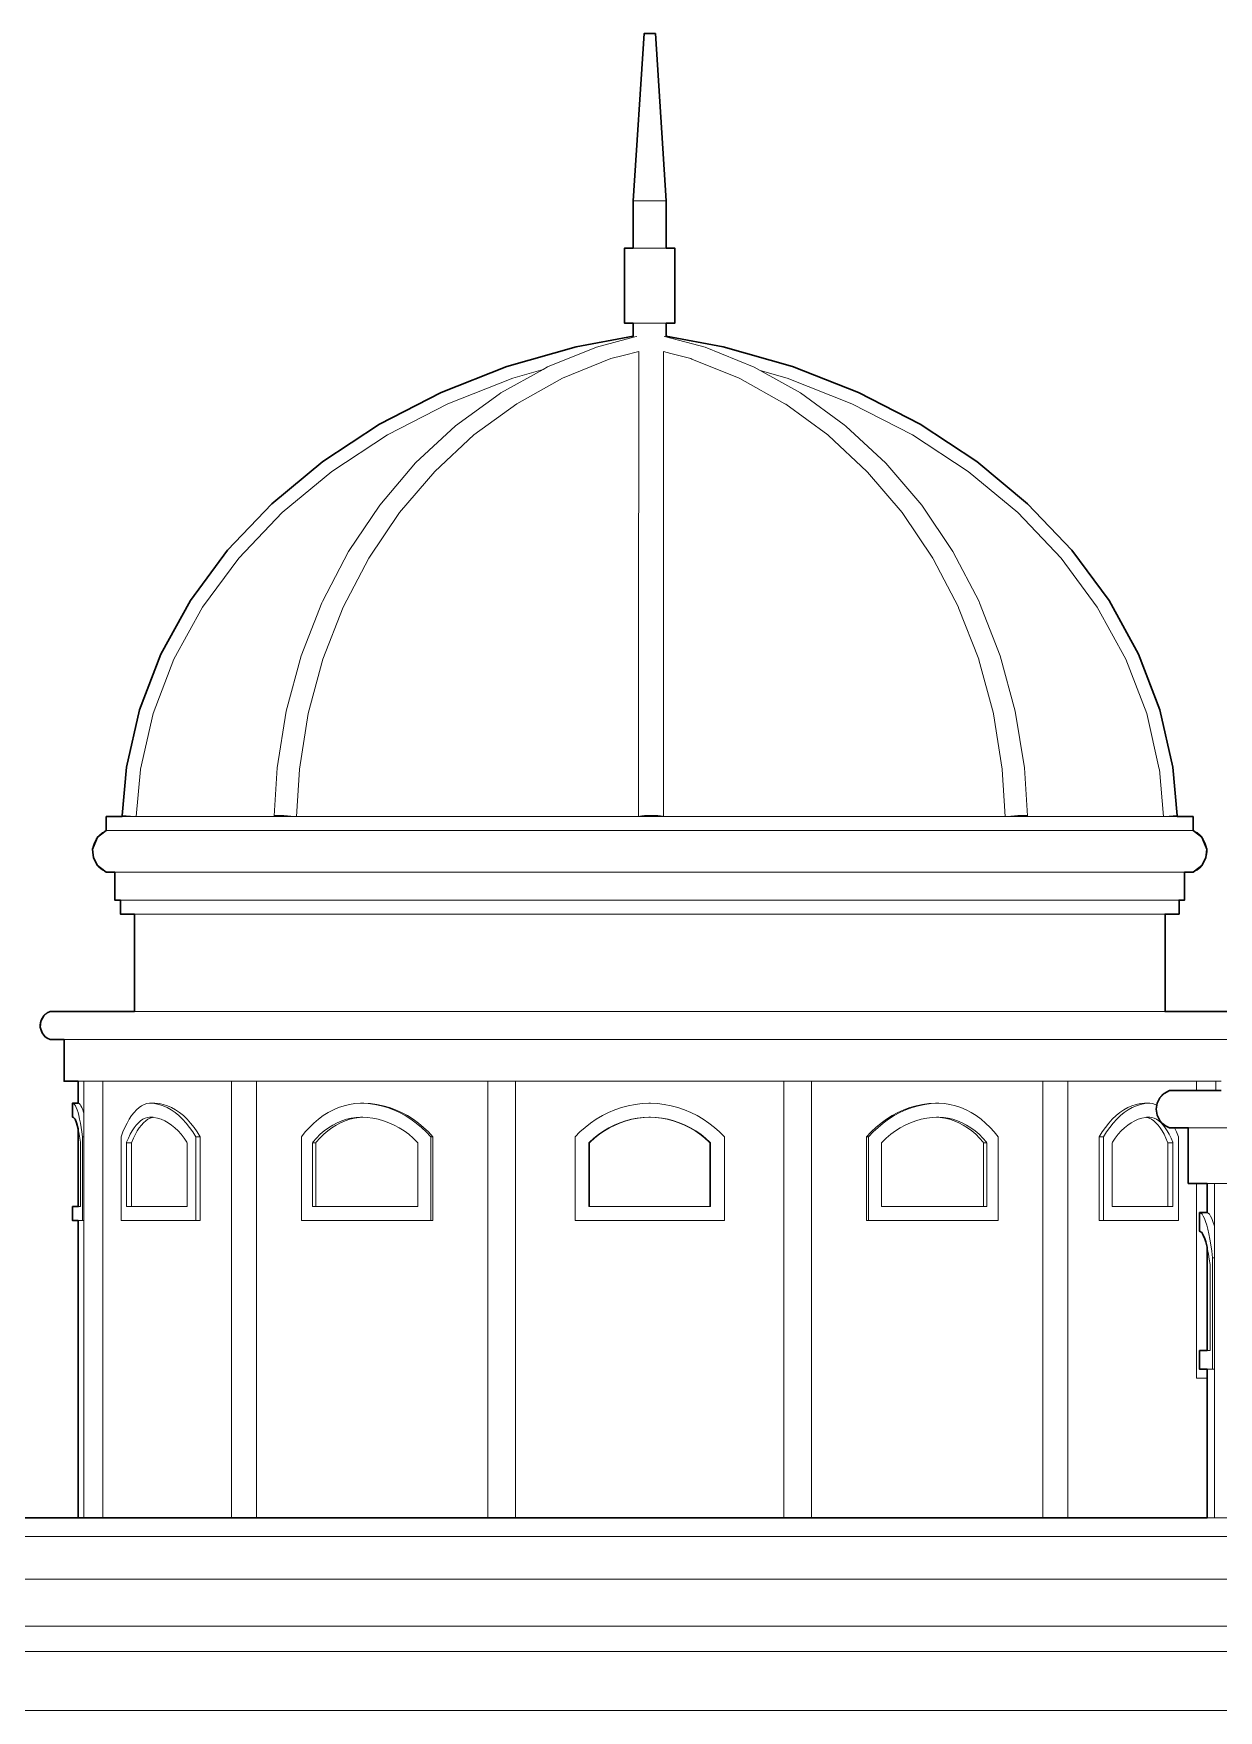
# Model space of a CAD drawing. Header units: millimetres. Extents: x -667 to -468, y -723 to -475.
# Drawn here: x -616.39 to -613.201, y -487.113 to -482.6 of the extents above; entities that cross this region are included whole.
import ezdxf

# ---------------------------------------------------------------- set-up
doc = ezdxf.new("R2010")
doc.units = ezdxf.units.MM
doc.layers.get('0').update_dxf_attribs({"lineweight": 9})
doc.layers.add('dinding', color=36, linetype='Continuous', lineweight=9)

msp = doc.modelspace()

# ---------------------------------------------------------------- linework, layer by layer
at = {"lineweight": 30}
for points in [[(-613.1183, -485.2324), (-613.3452, -485.2324), (-613.3452, -484.9699), (-613.3074, -484.9699), (-613.3074, -484.9324), (-613.2923, -484.9324), (-613.2923, -484.8574), (-613.2696, -484.8574), (-613.2461, -484.8396), (-613.235, -484.8188), (-613.2327, -484.7952), (-613.2461, -484.7628), (-613.2696, -484.7449), (-613.2696, -484.7074), (-613.312, -484.7074), (-613.3124, -484.7045), (-613.3239, -484.5749), (-613.3588, -484.4203), (-613.4164, -484.27), (-613.4958, -484.126), (-613.5958, -483.9906), (-613.715, -483.8653), (-613.8518, -483.7518), (-614.0042, -483.6517), (-614.1703, -483.5661), (-614.3477, -483.4962), (-614.5342, -483.4428), (-614.6875, -483.4141), (-614.6875, -483.3796), (-614.6643, -483.3796), (-614.6643, -483.1774), (-614.6875, -483.1774), (-614.6875, -483.0499), (-614.7164, -482.5999), (-614.7318, -482.5999), (-614.7471, -482.5999), (-614.7761, -483.0499), (-614.7761, -483.1774), (-614.7992, -483.1774), (-614.7992, -483.3796), (-614.7761, -483.3796), (-614.7761, -483.4141), (-614.9293, -483.4428), (-615.1158, -483.4962), (-615.2932, -483.5661), (-615.4593, -483.6517), (-615.6117, -483.7518), (-615.7485, -483.8653), (-615.8677, -483.9906), (-615.9677, -484.126), (-616.0471, -484.27), (-616.1047, -484.4203), (-616.1396, -484.5749), (-616.1511, -484.7045), (-616.1515, -484.7074), (-616.1939, -484.7074), (-616.1939, -484.7449), (-616.2174, -484.7628), (-616.2309, -484.7952), (-616.2285, -484.8188), (-616.2174, -484.8396), (-616.1939, -484.8574), (-616.1712, -484.8574), (-616.1712, -484.9324), (-616.1561, -484.9324), (-616.1561, -484.9699), (-616.1183, -484.9699), (-616.1183, -485.2324), (-616.3452, -485.2324), (-616.3527, -485.2358), (-616.3621, -485.2437), (-616.3703, -485.2578), (-616.372, -485.274), (-616.367, -485.2895), (-616.3594, -485.2992), (-616.3527, -485.3041), (-616.3452, -485.3074), (-616.3074, -485.3074), (-616.3074, -485.4199), (-616.2696, -485.4199), (-616.2696, -485.4786), (-616.2845, -485.4786), (-616.2845, -485.5162), (-616.2824, -485.5171), (-616.2782, -485.5223), (-616.2741, -485.5317), (-616.2696, -485.5483), (-616.2696, -485.7574), (-616.2845, -485.7574), (-616.2845, -485.7949), (-616.2696, -485.7949), (-616.2696, -486.5949), (-620.9917, -486.5949)], [(-613.1939, -485.4449), (-613.3331, -485.4449), (-613.3475, -485.4527), (-613.3593, -485.4641), (-613.3664, -485.4787), (-613.3693, -485.4949), (-613.3665, -485.5111), (-613.3582, -485.527), (-613.3519, -485.534), (-613.344, -485.5398), (-613.3331, -485.5449), (-613.2826, -485.5449), (-613.2826, -485.6949), (-613.2322, -485.6949), (-613.2322, -485.7732), (-613.252, -485.7732), (-613.252, -485.8234), (-613.2465, -485.8273), (-613.2423, -485.8342), (-613.2383, -485.844), (-613.2356, -485.8524), (-613.2322, -485.866), (-613.2322, -486.1449), (-613.252, -486.1449), (-613.252, -486.1949), (-613.2322, -486.1949), (-613.2322, -486.5949), (-616.2696, -486.5949)]]:
    msp.add_lwpolyline(points, dxfattribs=at)
at = {"layer": 'dinding'}
for p, q in [((-614.7761, -483.0499), (-614.7471, -482.5999)), ((-614.7164, -482.5999), (-614.7471, -482.5999)), ((-614.6875, -483.0499), (-614.7164, -482.5999)), ((-614.7761, -483.0499), (-614.7761, -483.1774)), ((-614.6875, -483.0499), (-614.7761, -483.0499)), ((-614.6875, -483.0499), (-614.6875, -483.1774)), ((-614.7992, -483.1774), (-614.7992, -483.3796)), ((-614.7992, -483.1774), (-614.7761, -483.1774)), ((-614.6875, -483.1774), (-614.7761, -483.1774)), ((-614.6875, -483.1774), (-614.6643, -483.1774)), ((-614.6643, -483.1774), (-614.6643, -483.3796)), ((-614.7992, -483.3796), (-614.7761, -483.3796)), ((-614.7761, -483.3796), (-614.7761, -483.4141)), ((-614.6875, -483.3796), (-614.7761, -483.3796)), ((-614.6875, -483.3796), (-614.6875, -483.4141)), ((-614.6875, -483.3796), (-614.6643, -483.3796)), ((-614.9293, -483.4428), (-614.7761, -483.4141)), ((-614.8749, -483.4439), (-614.772, -483.4167)), ((-614.7761, -483.4141), (-614.7755, -483.414)), ((-614.772, -483.4167), (-614.7662, -483.4152)), ((-614.6885, -483.4162), (-614.6925, -483.4151)), ((-614.5827, -483.4442), (-614.6885, -483.4162)), ((-614.5342, -483.4428), (-614.6875, -483.4141)), ((-614.6875, -483.4141), (-614.6875, -483.4146)), ((-615.1158, -483.4962), (-614.9293, -483.4428)), ((-615.0066, -483.4973), (-614.8749, -483.4439)), ((-614.9661, -483.5274), (-614.8364, -483.4749)), ((-614.8035, -483.4662), (-614.8364, -483.4749)), ((-614.7614, -483.4558), (-614.8035, -483.4662)), ((-614.7614, -483.4608), (-614.7614, -483.4558)), ((-614.7614, -483.4749), (-614.7614, -483.4608)), ((-614.7614, -483.476), (-614.7614, -483.4749)), ((-614.7614, -483.5274), (-614.7614, -483.476)), ((-614.6746, -483.4608), (-614.6946, -483.4558)), ((-614.6946, -483.4749), (-614.6946, -483.4558)), ((-614.6946, -483.4749), (-614.6946, -483.4762)), ((-614.6946, -483.4762), (-614.6946, -483.5274)), ((-614.6211, -483.4749), (-614.6746, -483.4608)), ((-614.6185, -483.476), (-614.6211, -483.4749)), ((-614.4914, -483.5274), (-614.6185, -483.476)), ((-614.4509, -483.4975), (-614.5827, -483.4442)), ((-614.3477, -483.4962), (-614.5342, -483.4428)), ((-615.2932, -483.5661), (-615.1158, -483.4962)), ((-615.132, -483.5672), (-615.0189, -483.5041)), ((-615.0189, -483.5041), (-615.1003, -483.5274)), ((-615.0189, -483.5041), (-615.0066, -483.4973)), ((-614.4344, -483.5068), (-614.4509, -483.4975)), ((-614.4344, -483.5068), (-614.3622, -483.5274)), ((-614.3256, -483.5674), (-614.4344, -483.5068)), ((-614.1703, -483.5661), (-614.3477, -483.4962)), ((-615.4593, -483.6517), (-615.2932, -483.5661)), ((-615.2747, -483.5962), (-615.1003, -483.5274)), ((-615.2542, -483.6559), (-615.1371, -483.5706)), ((-615.132, -483.5672), (-615.1371, -483.5706)), ((-615.0894, -483.5962), (-614.9661, -483.5274)), ((-614.7614, -483.5288), (-614.7614, -483.5274)), ((-614.7614, -483.5962), (-614.7614, -483.5288)), ((-614.6946, -483.5274), (-614.6946, -483.5291)), ((-614.6946, -483.5291), (-614.6946, -483.5962)), ((-614.489, -483.5288), (-614.4914, -483.5274)), ((-614.3681, -483.5962), (-614.489, -483.5288)), ((-614.1878, -483.5962), (-614.3622, -483.5274)), ((-614.2082, -483.6529), (-614.3256, -483.5674)), ((-614.0042, -483.6517), (-614.1703, -483.5661)), ((-615.4377, -483.6802), (-615.2747, -483.5962)), ((-615.2047, -483.6802), (-615.0894, -483.5962)), ((-614.7614, -483.5978), (-614.7614, -483.5962)), ((-614.7614, -483.6802), (-614.7614, -483.5978)), ((-614.6946, -483.5962), (-614.6946, -483.5982)), ((-614.6946, -483.5982), (-614.6946, -483.6802)), ((-614.3659, -483.5978), (-614.3681, -483.5962)), ((-614.2528, -483.6802), (-614.3659, -483.5978)), ((-614.0248, -483.6802), (-614.1878, -483.5962)), ((-615.6117, -483.7518), (-615.4593, -483.6517)), ((-615.3616, -483.7558), (-615.2542, -483.6559)), ((-614.2036, -483.6564), (-614.2082, -483.6529)), ((-614.0962, -483.7562), (-614.2036, -483.6564)), ((-613.8518, -483.7518), (-614.0042, -483.6517)), ((-615.5872, -483.7784), (-615.4377, -483.6802)), ((-615.3104, -483.7784), (-615.2047, -483.6802)), ((-614.7614, -483.682), (-614.7614, -483.6802)), ((-614.7614, -483.7784), (-614.7614, -483.682)), ((-614.6946, -483.6802), (-614.6946, -483.6825)), ((-614.6946, -483.6825), (-614.6946, -483.7784)), ((-614.2508, -483.682), (-614.2528, -483.6802)), ((-614.1472, -483.7784), (-614.2508, -483.682)), ((-613.8753, -483.7784), (-614.0248, -483.6802)), ((-615.7485, -483.8653), (-615.6117, -483.7518)), ((-613.715, -483.8653), (-613.8518, -483.7518)), ((-615.7211, -483.8894), (-615.5872, -483.7784)), ((-615.458, -483.8689), (-615.3616, -483.7558)), ((-615.405, -483.8894), (-615.3104, -483.7784)), ((-614.7614, -483.7804), (-614.7614, -483.7784)), ((-614.7614, -483.8894), (-614.7614, -483.7804)), ((-614.6946, -483.7784), (-614.6946, -483.7809)), ((-614.6946, -483.7823), (-614.6946, -483.7809)), ((-614.6946, -483.7823), (-614.6946, -483.8894)), ((-614.1455, -483.7804), (-614.1472, -483.7784)), ((-614.0525, -483.8894), (-614.1455, -483.7804)), ((-613.9998, -483.8692), (-614.0962, -483.7562)), ((-613.7415, -483.8894), (-613.8753, -483.7784)), ((-615.8677, -483.9906), (-615.7485, -483.8653)), ((-615.5421, -483.9937), (-615.458, -483.8689)), ((-613.9158, -483.994), (-613.9998, -483.8692)), ((-613.5958, -483.9906), (-613.715, -483.8653)), ((-615.8375, -484.0118), (-615.7211, -483.8894)), ((-615.4874, -484.0118), (-615.405, -483.8894)), ((-614.7615, -483.8915), (-614.7614, -483.8894)), ((-614.7615, -484.0118), (-614.7615, -483.8915)), ((-614.6946, -483.8894), (-614.6946, -483.892)), ((-614.6946, -483.892), (-614.6946, -483.893)), ((-614.6946, -483.893), (-614.6946, -484.0118)), ((-614.0511, -483.8915), (-614.0525, -483.8894)), ((-613.9702, -484.0118), (-614.0511, -483.8915)), ((-613.625, -484.0118), (-613.7415, -483.8894)), ((-615.9677, -484.126), (-615.8677, -483.9906)), ((-615.935, -484.1439), (-615.8375, -484.0118)), ((-615.6125, -484.1287), (-615.5421, -483.9937)), ((-615.5563, -484.1439), (-615.4874, -484.0118)), ((-614.7615, -484.0138), (-614.7615, -484.0118)), ((-614.7615, -484.1439), (-614.7615, -484.0138)), ((-614.6946, -484.0118), (-614.6946, -484.0143)), ((-614.6946, -484.0143), (-614.6946, -484.0149)), ((-614.6946, -484.0149), (-614.6946, -484.1439)), ((-613.9691, -484.0138), (-613.9702, -484.0118)), ((-613.9012, -484.1439), (-613.9691, -484.0138)), ((-613.8454, -484.129), (-613.9158, -483.994)), ((-613.5275, -484.1439), (-613.625, -484.0118)), ((-613.4958, -484.126), (-613.5958, -483.9906)), ((-616.0471, -484.27), (-615.9677, -484.126)), ((-616.0123, -484.2839), (-615.935, -484.1439)), ((-615.6698, -484.2745), (-615.6141, -484.1319)), ((-615.6125, -484.1287), (-615.6141, -484.1319)), ((-615.6109, -484.2839), (-615.5563, -484.1439)), ((-614.7615, -484.1457), (-614.7615, -484.1439)), ((-614.7615, -484.2839), (-614.7615, -484.1457)), ((-614.6946, -484.1439), (-614.6946, -484.1462)), ((-614.6946, -484.1462), (-614.6946, -484.1465)), ((-614.6946, -484.1465), (-614.6946, -484.2839)), ((-613.9005, -484.1457), (-613.9012, -484.1439)), ((-613.8466, -484.2839), (-613.9005, -484.1457)), ((-613.844, -484.1323), (-613.8454, -484.129)), ((-613.7884, -484.2748), (-613.844, -484.1323)), ((-613.4503, -484.2839), (-613.5275, -484.1439)), ((-613.4164, -484.27), (-613.4958, -484.126)), ((-616.1047, -484.4203), (-616.0471, -484.27)), ((-616.0682, -484.4299), (-616.0123, -484.2839)), ((-615.7101, -484.4235), (-615.6698, -484.2745)), ((-615.6505, -484.4299), (-615.6109, -484.2839)), ((-614.7615, -484.2854), (-614.7615, -484.2839)), ((-614.7615, -484.4299), (-614.7615, -484.2854)), ((-614.6946, -484.2839), (-614.6946, -484.2858)), ((-614.6946, -484.2858), (-614.6946, -484.2859)), ((-614.6946, -484.2859), (-614.6946, -484.4299)), ((-613.8462, -484.2854), (-613.8466, -484.2839)), ((-613.8071, -484.4299), (-613.8462, -484.2854)), ((-613.7481, -484.4237), (-613.7884, -484.2748)), ((-613.3943, -484.4299), (-613.4503, -484.2839)), ((-613.3588, -484.4203), (-613.4164, -484.27)), ((-616.1396, -484.5749), (-616.1047, -484.4203)), ((-615.7345, -484.5766), (-615.7101, -484.4235)), ((-613.7237, -484.5767), (-613.7481, -484.4237)), ((-613.3239, -484.5749), (-613.3588, -484.4203)), ((-616.1021, -484.58), (-616.0682, -484.4299)), ((-615.6744, -484.58), (-615.6505, -484.4299)), ((-614.7615, -484.431), (-614.7615, -484.4299)), ((-614.7615, -484.58), (-614.7615, -484.431)), ((-614.6946, -484.4299), (-614.6946, -484.4313)), ((-614.6946, -484.58), (-614.6946, -484.4313)), ((-614.6946, -484.4313), (-614.6946, -484.4313)), ((-613.8069, -484.431), (-613.8071, -484.4299)), ((-613.7831, -484.58), (-613.8069, -484.431)), ((-613.3605, -484.58), (-613.3943, -484.4299)), ((-616.1511, -484.7045), (-616.1396, -484.5749)), ((-616.1134, -484.7074), (-616.1021, -484.5808)), ((-615.7426, -484.7055), (-615.7345, -484.5766)), ((-615.6824, -484.7074), (-615.6745, -484.5808)), ((-614.7615, -484.5806), (-614.7615, -484.58)), ((-614.7615, -484.7074), (-614.7615, -484.5806)), ((-614.6946, -484.7074), (-614.6946, -484.5808)), ((-613.7831, -484.5806), (-613.7831, -484.58)), ((-613.7751, -484.7074), (-613.7831, -484.5806)), ((-613.7156, -484.7055), (-613.7237, -484.5767)), ((-613.3491, -484.7074), (-613.3604, -484.5806)), ((-613.3124, -484.7045), (-613.3239, -484.5749)), ((-616.1939, -484.7449), (-616.2044, -484.7506)), ((-616.1939, -484.7449), (-616.1939, -484.7074)), ((-616.1939, -484.7074), (-616.1183, -484.7074)), ((-616.1939, -484.7074), (-616.1183, -484.7074)), ((-613.2696, -484.7449), (-616.1939, -484.7449)), ((-616.1511, -484.7045), (-616.1183, -484.7074)), ((-616.1134, -484.7074), (-616.1183, -484.7074)), ((-615.7331, -484.7074), (-616.1134, -484.7074)), ((-615.7657, -484.7074), (-615.7122, -484.7074)), ((-615.7417, -484.7049), (-615.7426, -484.7055)), ((-615.7426, -484.7055), (-615.741, -484.7062)), ((-615.7382, -484.7046), (-615.7417, -484.7049)), ((-615.741, -484.7062), (-615.7368, -484.7069)), ((-615.7324, -484.7045), (-615.7382, -484.7046)), ((-615.7368, -484.7069), (-615.7331, -484.7074)), ((-615.6859, -484.7074), (-615.7331, -484.7074)), ((-615.7248, -484.7046), (-615.7324, -484.7045)), ((-615.7159, -484.705), (-615.7248, -484.7046)), ((-615.7066, -484.7055), (-615.7159, -484.705)), ((-615.6974, -484.7062), (-615.7066, -484.7055)), ((-615.6892, -484.707), (-615.6974, -484.7062)), ((-615.6859, -484.7074), (-615.6892, -484.707)), ((-615.6824, -484.7074), (-615.6859, -484.7074)), ((-614.7615, -484.7074), (-615.6824, -484.7074)), ((-614.7613, -484.7074), (-614.7615, -484.7074)), ((-614.7611, -484.7069), (-614.7613, -484.7074)), ((-614.6946, -484.7074), (-614.7613, -484.7074)), ((-614.7581, -484.7062), (-614.7611, -484.7069)), ((-614.7528, -484.7055), (-614.7581, -484.7062)), ((-614.7455, -484.7049), (-614.7528, -484.7055)), ((-614.7368, -484.7046), (-614.7455, -484.7049)), ((-614.7275, -484.7045), (-614.7368, -484.7046)), ((-614.7182, -484.7046), (-614.7275, -484.7045)), ((-614.7096, -484.705), (-614.7182, -484.7046)), ((-614.7025, -484.7055), (-614.7096, -484.705)), ((-614.6974, -484.7062), (-614.7025, -484.7055)), ((-614.6947, -484.707), (-614.6974, -484.7062)), ((-614.6946, -484.7074), (-614.6947, -484.707)), ((-614.6946, -484.7074), (-614.6946, -484.7074)), ((-613.7751, -484.7074), (-614.6946, -484.7074)), ((-613.7751, -484.7074), (-613.7811, -484.7074)), ((-613.7723, -484.7074), (-613.7751, -484.7074)), ((-613.7682, -484.7069), (-613.7723, -484.7074)), ((-613.7251, -484.7074), (-613.7723, -484.7074)), ((-613.7598, -484.7062), (-613.7682, -484.7069)), ((-613.7506, -484.7055), (-613.7598, -484.7062)), ((-613.6978, -484.7074), (-613.7513, -484.7074)), ((-613.7413, -484.7049), (-613.7506, -484.7055)), ((-613.7325, -484.7046), (-613.7413, -484.7049)), ((-613.7251, -484.7045), (-613.7325, -484.7046)), ((-613.7195, -484.7046), (-613.7251, -484.7045)), ((-613.7251, -484.7074), (-613.7219, -484.707)), ((-613.3491, -484.7074), (-613.7251, -484.7074)), ((-613.7219, -484.707), (-613.7175, -484.7062)), ((-613.7163, -484.705), (-613.7195, -484.7046)), ((-613.7175, -484.7062), (-613.7156, -484.7055)), ((-613.7156, -484.7055), (-613.7163, -484.705)), ((-613.3491, -484.7074), (-613.3501, -484.7074)), ((-613.3452, -484.7074), (-613.3491, -484.7074)), ((-613.3452, -484.7074), (-613.3124, -484.7045)), ((-613.3452, -484.7074), (-613.2696, -484.7074)), ((-613.2696, -484.7074), (-613.3452, -484.7074)), ((-613.2696, -484.7449), (-613.2696, -484.7074)), ((-613.2696, -484.7449), (-613.2591, -484.7506)), ((-616.2303, -484.7893), (-616.2314, -484.8012)), ((-616.2268, -484.7779), (-616.2303, -484.7893)), ((-616.2212, -484.7674), (-616.2268, -484.7779)), ((-616.2136, -484.7582), (-616.2212, -484.7674)), ((-616.2044, -484.7506), (-616.2136, -484.7582)), ((-613.2591, -484.7506), (-613.2499, -484.7582)), ((-613.2499, -484.7582), (-613.2423, -484.7674)), ((-613.2423, -484.7674), (-613.2367, -484.7779)), ((-613.2367, -484.7779), (-613.2332, -484.7893)), ((-613.2332, -484.7893), (-613.2321, -484.8012)), ((-616.2314, -484.8012), (-616.2303, -484.813)), ((-616.2303, -484.813), (-616.2268, -484.8245)), ((-616.2268, -484.8245), (-616.2212, -484.835)), ((-616.2212, -484.835), (-616.2136, -484.8442)), ((-613.2423, -484.835), (-613.2499, -484.8442)), ((-613.2367, -484.8245), (-613.2423, -484.835)), ((-613.2332, -484.813), (-613.2367, -484.8245)), ((-613.2321, -484.8012), (-613.2332, -484.813)), ((-616.2136, -484.8442), (-616.2044, -484.8518)), ((-616.2044, -484.8518), (-616.1939, -484.8574)), ((-616.1712, -484.8574), (-616.1939, -484.8574)), ((-616.1712, -484.8574), (-616.1712, -484.9324)), ((-616.1712, -484.8574), (-613.2923, -484.8574)), ((-613.2923, -484.8574), (-613.2923, -484.9324)), ((-613.2696, -484.8574), (-613.2923, -484.8574)), ((-613.2591, -484.8518), (-613.2696, -484.8574)), ((-613.2499, -484.8442), (-613.2591, -484.8518)), ((-616.1561, -484.9324), (-616.1712, -484.9324)), ((-616.1561, -484.9324), (-616.1561, -484.9699)), ((-616.1561, -484.9324), (-613.3074, -484.9324)), ((-616.1183, -484.9699), (-616.1561, -484.9699)), ((-616.1183, -484.9699), (-616.1183, -485.2324)), ((-616.1183, -484.9699), (-613.3452, -484.9699)), ((-613.3074, -484.9699), (-613.3452, -484.9699)), ((-613.3452, -484.9699), (-613.3452, -485.2324)), ((-613.2923, -484.9324), (-613.3074, -484.9324)), ((-613.3074, -484.9324), (-613.3074, -484.9699)), ((-616.3594, -485.2406), (-616.3649, -485.2468)), ((-616.3527, -485.2358), (-616.3594, -485.2406)), ((-616.3452, -485.2324), (-616.3527, -485.2358)), ((-616.3452, -485.2324), (-616.1183, -485.2324)), ((-616.1183, -485.2324), (-613.3452, -485.2324)), ((-613.1183, -485.2324), (-613.3452, -485.2324)), ((-616.3715, -485.2617), (-616.3724, -485.2699)), ((-616.3724, -485.2699), (-616.3715, -485.2781)), ((-616.369, -485.2539), (-616.3715, -485.2617)), ((-616.3715, -485.2781), (-616.369, -485.286)), ((-616.3649, -485.2468), (-616.369, -485.2539)), ((-616.369, -485.286), (-616.3649, -485.2931)), ((-616.3649, -485.2931), (-616.3594, -485.2992)), ((-616.3594, -485.2992), (-616.3527, -485.3041)), ((-616.3527, -485.3041), (-616.3452, -485.3074)), ((-616.3074, -485.3074), (-616.3452, -485.3074)), ((-616.3074, -485.3074), (-616.3074, -485.4199)), ((-613.1561, -485.3074), (-616.3074, -485.3074)), ((-616.2696, -485.4199), (-616.3074, -485.4199)), ((-616.2696, -485.4786), (-616.2696, -485.4199)), ((-616.2696, -485.4199), (-616.2547, -485.4199)), ((-616.2547, -485.506), (-616.2547, -485.4199)), ((-616.203, -485.4199), (-616.2547, -485.4199)), ((-616.203, -486.5949), (-616.203, -485.4199)), ((-615.8567, -485.4199), (-616.203, -485.4199)), ((-615.8567, -486.2187), (-615.8567, -485.4199)), ((-615.7897, -485.4199), (-615.8567, -485.4199)), ((-615.7897, -486.5949), (-615.7897, -485.4199)), ((-615.1673, -485.4199), (-615.7897, -485.4199)), ((-615.1673, -486.2187), (-615.1673, -485.4199)), ((-615.1673, -485.4199), (-615.0929, -485.4199)), ((-615.0929, -486.5949), (-615.0929, -485.4199)), ((-614.3706, -485.4199), (-615.0929, -485.4199)), ((-614.3706, -485.4199), (-614.3706, -486.5949)), ((-614.3706, -485.4199), (-614.2962, -485.4199)), ((-614.2962, -486.2187), (-614.2962, -485.4199)), ((-614.2962, -485.4199), (-613.6738, -485.4199)), ((-613.6738, -485.4199), (-613.6738, -486.5949)), ((-613.6738, -485.4199), (-613.6069, -485.4199)), ((-613.6069, -486.2187), (-613.6069, -485.4199)), ((-613.6069, -485.4199), (-613.2606, -485.4199)), ((-613.2606, -485.4199), (-613.2606, -485.4449)), ((-613.2606, -485.4199), (-613.2088, -485.4199)), ((-613.1939, -485.4199), (-613.2088, -485.4199)), ((-613.2088, -485.4449), (-613.2088, -485.4199)), ((-613.3593, -485.4641), (-613.3648, -485.4736)), ((-613.3519, -485.4559), (-613.3593, -485.4641)), ((-613.3431, -485.4494), (-613.3519, -485.4559)), ((-613.3331, -485.4449), (-613.3431, -485.4494)), ((-613.3331, -485.4449), (-613.2606, -485.4449)), ((-613.2088, -485.4449), (-613.2606, -485.4449)), ((-613.2088, -485.4449), (-613.1939, -485.4449)), ((-616.2845, -485.5162), (-616.2845, -485.4786)), ((-616.2696, -485.4786), (-616.2845, -485.4786)), ((-616.282, -485.4797), (-616.2845, -485.4786)), ((-616.2795, -485.4821), (-616.282, -485.4797)), ((-616.2771, -485.4857), (-616.2795, -485.4821)), ((-616.2747, -485.4905), (-616.2771, -485.4857)), ((-616.2724, -485.4966), (-616.2747, -485.4905)), ((-616.2701, -485.5038), (-616.2724, -485.4966)), ((-616.2679, -485.5122), (-616.2701, -485.5038)), ((-616.2671, -485.4797), (-616.2696, -485.4786)), ((-616.2658, -485.5217), (-616.2679, -485.5122)), ((-616.2647, -485.4821), (-616.2671, -485.4797)), ((-616.2623, -485.4857), (-616.2647, -485.4821)), ((-616.2599, -485.4905), (-616.2623, -485.4857)), ((-616.2575, -485.4966), (-616.2599, -485.4905)), ((-616.2553, -485.5038), (-616.2575, -485.4966)), ((-616.2547, -485.506), (-616.2553, -485.5038)), ((-616.2547, -485.5699), (-616.2547, -485.506)), ((-616.1321, -485.5217), (-616.1259, -485.5122)), ((-616.1259, -485.5122), (-616.1194, -485.5038)), ((-616.1194, -485.5038), (-616.1127, -485.4966)), ((-616.1127, -485.4966), (-616.1059, -485.4905)), ((-616.1059, -485.4905), (-616.0989, -485.4857)), ((-616.0989, -485.4857), (-616.0918, -485.4821)), ((-616.0918, -485.4821), (-616.0846, -485.4797)), ((-616.0846, -485.4797), (-616.0774, -485.4786)), ((-616.0755, -485.4786), (-616.0774, -485.4786)), ((-616.064, -485.4797), (-616.0755, -485.4786)), ((-616.0636, -485.4786), (-616.0755, -485.4786)), ((-616.0526, -485.4821), (-616.064, -485.4797)), ((-616.0521, -485.4797), (-616.0636, -485.4786)), ((-616.0413, -485.4857), (-616.0526, -485.4821)), ((-616.0407, -485.4821), (-616.0521, -485.4797)), ((-616.0302, -485.4905), (-616.0413, -485.4857)), ((-616.0294, -485.4857), (-616.0407, -485.4821)), ((-616.0193, -485.4966), (-616.0302, -485.4905)), ((-616.0183, -485.4905), (-616.0294, -485.4857)), ((-616.0087, -485.5038), (-616.0193, -485.4966)), ((-616.0074, -485.4966), (-616.0183, -485.4905)), ((-615.9984, -485.5122), (-616.0087, -485.5038)), ((-615.9968, -485.5038), (-616.0074, -485.4966)), ((-615.9885, -485.5217), (-615.9984, -485.5122)), ((-615.9865, -485.5122), (-615.9968, -485.5038)), ((-615.9766, -485.5217), (-615.9865, -485.5122)), ((-615.6232, -485.5217), (-615.6102, -485.5122)), ((-615.6102, -485.5122), (-615.5968, -485.5038)), ((-615.5968, -485.5038), (-615.583, -485.4966)), ((-615.583, -485.4966), (-615.5688, -485.4905)), ((-615.5688, -485.4905), (-615.5543, -485.4857)), ((-615.5543, -485.4857), (-615.5396, -485.4821)), ((-615.5396, -485.4821), (-615.5248, -485.4797)), ((-615.5248, -485.4797), (-615.5098, -485.4786)), ((-615.5064, -485.4786), (-615.5098, -485.4786)), ((-615.489, -485.4797), (-615.5064, -485.4786)), ((-615.5007, -485.4786), (-615.5064, -485.4786)), ((-615.4833, -485.4797), (-615.5007, -485.4786)), ((-615.4717, -485.4821), (-615.489, -485.4797)), ((-615.466, -485.4821), (-615.4833, -485.4797)), ((-615.4546, -485.4857), (-615.4717, -485.4821)), ((-615.4488, -485.4857), (-615.466, -485.4821)), ((-615.4377, -485.4905), (-615.4546, -485.4857)), ((-615.432, -485.4905), (-615.4488, -485.4857)), ((-615.4212, -485.4966), (-615.4377, -485.4905)), ((-615.4155, -485.4966), (-615.432, -485.4905)), ((-615.4051, -485.5038), (-615.4212, -485.4966)), ((-615.3993, -485.5038), (-615.4155, -485.4966)), ((-615.3895, -485.5122), (-615.4051, -485.5038)), ((-615.3837, -485.5122), (-615.3993, -485.5038)), ((-615.3744, -485.5217), (-615.3895, -485.5122)), ((-615.3686, -485.5217), (-615.3837, -485.5122)), ((-614.8754, -485.5217), (-614.8592, -485.5122)), ((-614.8592, -485.5122), (-614.8425, -485.5038)), ((-614.8425, -485.5038), (-614.8252, -485.4966)), ((-614.8252, -485.4966), (-614.8074, -485.4905)), ((-614.8074, -485.4905), (-614.7893, -485.4857)), ((-614.7893, -485.4857), (-614.771, -485.4821)), ((-614.771, -485.4821), (-614.7524, -485.4797)), ((-614.7524, -485.4797), (-614.7337, -485.4786)), ((-614.7318, -485.4786), (-614.7337, -485.4786)), ((-614.7318, -485.4786), (-614.7298, -485.4786)), ((-614.7111, -485.4797), (-614.7298, -485.4786)), ((-614.6925, -485.4821), (-614.7111, -485.4797)), ((-614.6742, -485.4857), (-614.6925, -485.4821)), ((-614.6561, -485.4905), (-614.6742, -485.4857)), ((-614.6383, -485.4966), (-614.6561, -485.4905)), ((-614.6211, -485.5038), (-614.6383, -485.4966)), ((-614.6043, -485.5122), (-614.6211, -485.5038)), ((-614.5881, -485.5217), (-614.6043, -485.5122)), ((-614.0949, -485.5217), (-614.0798, -485.5122)), ((-614.0891, -485.5217), (-614.0741, -485.5122)), ((-614.0798, -485.5122), (-614.0642, -485.5038)), ((-614.0741, -485.5122), (-614.0584, -485.5038)), ((-614.0642, -485.5038), (-614.0481, -485.4966)), ((-614.0584, -485.5038), (-614.0423, -485.4966)), ((-614.0481, -485.4966), (-614.0315, -485.4905)), ((-614.0423, -485.4966), (-614.0258, -485.4905)), ((-614.0315, -485.4905), (-614.0147, -485.4857)), ((-614.0258, -485.4905), (-614.0089, -485.4857)), ((-614.0147, -485.4857), (-613.9976, -485.4821)), ((-614.0089, -485.4857), (-613.9918, -485.4821)), ((-613.9976, -485.4821), (-613.9803, -485.4797)), ((-613.9918, -485.4821), (-613.9745, -485.4797)), ((-613.9803, -485.4797), (-613.9628, -485.4786)), ((-613.9745, -485.4797), (-613.9571, -485.4786)), ((-613.9628, -485.4786), (-613.9571, -485.4786)), ((-613.9571, -485.4786), (-613.9537, -485.4786)), ((-613.9388, -485.4797), (-613.9537, -485.4786)), ((-613.9239, -485.4821), (-613.9388, -485.4797)), ((-613.9092, -485.4857), (-613.9239, -485.4821)), ((-613.8947, -485.4905), (-613.9092, -485.4857)), ((-613.8805, -485.4966), (-613.8947, -485.4905)), ((-613.8667, -485.5038), (-613.8805, -485.4966)), ((-613.8533, -485.5122), (-613.8667, -485.5038)), ((-613.8403, -485.5217), (-613.8533, -485.5122)), ((-613.487, -485.5217), (-613.477, -485.5122)), ((-613.477, -485.5122), (-613.4667, -485.5038)), ((-613.4751, -485.5217), (-613.4651, -485.5122)), ((-613.4667, -485.5038), (-613.4561, -485.4966)), ((-613.4651, -485.5122), (-613.4548, -485.5038)), ((-613.4561, -485.4966), (-613.4452, -485.4905)), ((-613.4548, -485.5038), (-613.4442, -485.4966)), ((-613.4452, -485.4905), (-613.4341, -485.4857)), ((-613.4442, -485.4966), (-613.4333, -485.4905)), ((-613.4341, -485.4857), (-613.4228, -485.4821)), ((-613.4333, -485.4905), (-613.4222, -485.4857)), ((-613.4228, -485.4821), (-613.4114, -485.4797)), ((-613.4222, -485.4857), (-613.4109, -485.4821)), ((-613.4114, -485.4797), (-613.4, -485.4786)), ((-613.4109, -485.4821), (-613.3995, -485.4797)), ((-613.4, -485.4786), (-613.3881, -485.4786)), ((-613.3995, -485.4797), (-613.3881, -485.4786)), ((-613.3881, -485.4786), (-613.3861, -485.4786)), ((-613.3789, -485.4797), (-613.3861, -485.4786)), ((-613.3717, -485.4821), (-613.3789, -485.4797)), ((-613.3681, -485.4839), (-613.3717, -485.4821)), ((-613.3681, -485.484), (-613.3693, -485.4949)), ((-613.3693, -485.4949), (-613.3681, -485.5058)), ((-613.3648, -485.4736), (-613.3681, -485.4839)), ((-613.3681, -485.4839), (-613.3681, -485.484)), ((-613.3681, -485.5058), (-613.3648, -485.5163)), ((-616.2824, -485.5171), (-616.2845, -485.5162)), ((-616.2803, -485.5192), (-616.2824, -485.5171)), ((-616.2782, -485.5223), (-616.2803, -485.5192)), ((-616.2762, -485.5265), (-616.2782, -485.5223)), ((-616.2741, -485.5317), (-616.2762, -485.5265)), ((-616.2722, -485.538), (-616.2741, -485.5317)), ((-616.2703, -485.5453), (-616.2722, -485.538)), ((-616.2696, -485.5483), (-616.2703, -485.5453)), ((-616.2696, -485.7574), (-616.2696, -485.5483)), ((-616.2684, -485.5535), (-616.2696, -485.5483)), ((-616.2666, -485.5627), (-616.2684, -485.5535)), ((-616.2638, -485.5323), (-616.2658, -485.5217)), ((-616.2618, -485.5439), (-616.2638, -485.5323)), ((-616.26, -485.5564), (-616.2618, -485.5439)), ((-616.2583, -485.5699), (-616.26, -485.5564)), ((-616.1542, -485.5699), (-616.1492, -485.5564)), ((-616.1492, -485.5564), (-616.1438, -485.5439)), ((-616.1438, -485.5439), (-616.1381, -485.5323)), ((-616.1381, -485.5323), (-616.1321, -485.5217)), ((-616.1296, -485.5627), (-616.1244, -485.5535)), ((-616.1244, -485.5535), (-616.119, -485.5453)), ((-616.119, -485.5453), (-616.1134, -485.538)), ((-616.1158, -485.5627), (-616.1106, -485.5535)), ((-616.1134, -485.538), (-616.1076, -485.5317)), ((-616.1106, -485.5535), (-616.1052, -485.5453)), ((-616.1076, -485.5317), (-616.1017, -485.5265)), ((-616.1052, -485.5453), (-616.0996, -485.538)), ((-616.1017, -485.5265), (-616.0957, -485.5223)), ((-616.0996, -485.538), (-616.0938, -485.5317)), ((-616.0957, -485.5223), (-616.0895, -485.5192)), ((-616.0938, -485.5317), (-616.0879, -485.5265)), ((-616.0895, -485.5192), (-616.0833, -485.5171)), ((-616.0879, -485.5265), (-616.0818, -485.5223)), ((-616.0833, -485.5171), (-616.0774, -485.5162)), ((-616.0818, -485.5223), (-616.0757, -485.5192)), ((-616.0755, -485.5162), (-616.0774, -485.5162)), ((-616.0757, -485.5192), (-616.0695, -485.5171)), ((-616.0681, -485.5169), (-616.0755, -485.5162)), ((-616.0695, -485.5171), (-616.0681, -485.5169)), ((-616.0661, -485.5171), (-616.0681, -485.5169)), ((-616.0562, -485.5192), (-616.0661, -485.5171)), ((-616.0464, -485.5223), (-616.0562, -485.5192)), ((-616.0368, -485.5265), (-616.0464, -485.5223)), ((-616.0273, -485.5317), (-616.0368, -485.5265)), ((-616.0182, -485.538), (-616.0273, -485.5317)), ((-616.0092, -485.5453), (-616.0182, -485.538)), ((-616.0006, -485.5535), (-616.0092, -485.5453)), ((-615.9924, -485.5627), (-616.0006, -485.5535)), ((-615.9789, -485.5323), (-615.9885, -485.5217)), ((-615.9699, -485.5439), (-615.9789, -485.5323)), ((-615.967, -485.5323), (-615.9766, -485.5217)), ((-615.9613, -485.5564), (-615.9699, -485.5439)), ((-615.958, -485.5439), (-615.967, -485.5323)), ((-615.9533, -485.5699), (-615.9613, -485.5564)), ((-615.9494, -485.5564), (-615.958, -485.5439)), ((-615.9414, -485.5699), (-615.9494, -485.5564)), ((-615.669, -485.5699), (-615.6586, -485.5564)), ((-615.6586, -485.5564), (-615.6474, -485.5439)), ((-615.6474, -485.5439), (-615.6356, -485.5323)), ((-615.6356, -485.5323), (-615.6232, -485.5217)), ((-615.6181, -485.5627), (-615.6073, -485.5535)), ((-615.6089, -485.5627), (-615.5982, -485.5535)), ((-615.6073, -485.5535), (-615.5961, -485.5453)), ((-615.5982, -485.5535), (-615.587, -485.5453)), ((-615.5961, -485.5453), (-615.5845, -485.538)), ((-615.587, -485.5453), (-615.5753, -485.538)), ((-615.5845, -485.538), (-615.5725, -485.5317)), ((-615.5753, -485.538), (-615.5634, -485.5317)), ((-615.5725, -485.5317), (-615.5602, -485.5265)), ((-615.5634, -485.5317), (-615.5511, -485.5265)), ((-615.5602, -485.5265), (-615.5477, -485.5223)), ((-615.5511, -485.5265), (-615.5385, -485.5223)), ((-615.5477, -485.5223), (-615.5349, -485.5192)), ((-615.5385, -485.5223), (-615.5258, -485.5192)), ((-615.5349, -485.5192), (-615.522, -485.5171)), ((-615.5258, -485.5192), (-615.5129, -485.5171)), ((-615.522, -485.5171), (-615.5098, -485.5162)), ((-615.5129, -485.5171), (-615.5033, -485.5164)), ((-615.5064, -485.5162), (-615.5098, -485.5162)), ((-615.5033, -485.5164), (-615.5064, -485.5162)), ((-615.4922, -485.5171), (-615.5033, -485.5164)), ((-615.4772, -485.5192), (-615.4922, -485.5171)), ((-615.4623, -485.5223), (-615.4772, -485.5192)), ((-615.4477, -485.5265), (-615.4623, -485.5223)), ((-615.4334, -485.5317), (-615.4477, -485.5265)), ((-615.4194, -485.538), (-615.4334, -485.5317)), ((-615.4059, -485.5453), (-615.4194, -485.538)), ((-615.3928, -485.5535), (-615.4059, -485.5453)), ((-615.3803, -485.5627), (-615.3928, -485.5535)), ((-615.3599, -485.5323), (-615.3744, -485.5217)), ((-615.3542, -485.5323), (-615.3686, -485.5217)), ((-615.3462, -485.5439), (-615.3599, -485.5323)), ((-615.3404, -485.5439), (-615.3542, -485.5323)), ((-615.3332, -485.5564), (-615.3462, -485.5439)), ((-615.3274, -485.5564), (-615.3404, -485.5439)), ((-615.321, -485.5699), (-615.3332, -485.5564)), ((-615.3152, -485.5699), (-615.3274, -485.5564)), ((-614.9327, -485.5699), (-614.9196, -485.5564)), ((-614.9196, -485.5564), (-614.9057, -485.5439)), ((-614.9057, -485.5439), (-614.8909, -485.5323)), ((-614.8909, -485.5323), (-614.8754, -485.5217)), ((-614.869, -485.5627), (-614.8556, -485.5535)), ((-614.8671, -485.5627), (-614.8536, -485.5535)), ((-614.8556, -485.5535), (-614.8416, -485.5453)), ((-614.8536, -485.5535), (-614.8396, -485.5453)), ((-614.8416, -485.5453), (-614.827, -485.538)), ((-614.8396, -485.5453), (-614.8251, -485.538)), ((-614.827, -485.538), (-614.8121, -485.5317)), ((-614.8251, -485.538), (-614.8101, -485.5317)), ((-614.8121, -485.5317), (-614.7967, -485.5265)), ((-614.8101, -485.5317), (-614.7947, -485.5265)), ((-614.7967, -485.5265), (-614.781, -485.5223)), ((-614.7947, -485.5265), (-614.7791, -485.5223)), ((-614.781, -485.5223), (-614.7651, -485.5192)), ((-614.7791, -485.5223), (-614.7631, -485.5192)), ((-614.7651, -485.5192), (-614.749, -485.5171)), ((-614.7631, -485.5192), (-614.747, -485.5171)), ((-614.749, -485.5171), (-614.7337, -485.5162)), ((-614.747, -485.5171), (-614.7318, -485.5162)), ((-614.7318, -485.5162), (-614.7337, -485.5162)), ((-614.7318, -485.5162), (-614.7298, -485.5162)), ((-614.7165, -485.5171), (-614.7318, -485.5162)), ((-614.7145, -485.5171), (-614.7298, -485.5162)), ((-614.7004, -485.5192), (-614.7165, -485.5171)), ((-614.6984, -485.5192), (-614.7145, -485.5171)), ((-614.6845, -485.5223), (-614.7004, -485.5192)), ((-614.6825, -485.5223), (-614.6984, -485.5192)), ((-614.6688, -485.5265), (-614.6845, -485.5223)), ((-614.6668, -485.5265), (-614.6825, -485.5223)), ((-614.6534, -485.5317), (-614.6688, -485.5265)), ((-614.6515, -485.5317), (-614.6668, -485.5265)), ((-614.6384, -485.538), (-614.6534, -485.5317)), ((-614.6365, -485.538), (-614.6515, -485.5317)), ((-614.6239, -485.5453), (-614.6384, -485.538)), ((-614.6219, -485.5453), (-614.6365, -485.538)), ((-614.6099, -485.5535), (-614.6239, -485.5453)), ((-614.6079, -485.5535), (-614.6219, -485.5453)), ((-614.5965, -485.5627), (-614.6099, -485.5535)), ((-614.5945, -485.5627), (-614.6079, -485.5535)), ((-614.5726, -485.5323), (-614.5881, -485.5217)), ((-614.5578, -485.5439), (-614.5726, -485.5323)), ((-614.5439, -485.5564), (-614.5578, -485.5439)), ((-614.5308, -485.5699), (-614.5439, -485.5564)), ((-614.1483, -485.5699), (-614.1361, -485.5564)), ((-614.1426, -485.5699), (-614.1303, -485.5564)), ((-614.1361, -485.5564), (-614.1231, -485.5439)), ((-614.1303, -485.5564), (-614.1173, -485.5439)), ((-614.1231, -485.5439), (-614.1093, -485.5323)), ((-614.1173, -485.5439), (-614.1036, -485.5323)), ((-614.1093, -485.5323), (-614.0949, -485.5217)), ((-614.1036, -485.5323), (-614.0891, -485.5217)), ((-614.0832, -485.5627), (-614.0707, -485.5535)), ((-614.0707, -485.5535), (-614.0576, -485.5453)), ((-614.0576, -485.5453), (-614.0441, -485.538)), ((-614.0441, -485.538), (-614.0301, -485.5317)), ((-614.0301, -485.5317), (-614.0158, -485.5265)), ((-614.0158, -485.5265), (-614.0012, -485.5223)), ((-614.0012, -485.5223), (-613.9863, -485.5192)), ((-613.9863, -485.5192), (-613.9714, -485.5171)), ((-613.9714, -485.5171), (-613.9602, -485.5164)), ((-613.9602, -485.5164), (-613.9571, -485.5162)), ((-613.9506, -485.5171), (-613.9602, -485.5164)), ((-613.9571, -485.5162), (-613.9537, -485.5162)), ((-613.9415, -485.5171), (-613.9537, -485.5162)), ((-613.9377, -485.5192), (-613.9506, -485.5171)), ((-613.9286, -485.5192), (-613.9415, -485.5171)), ((-613.925, -485.5223), (-613.9377, -485.5192)), ((-613.9159, -485.5223), (-613.9286, -485.5192)), ((-613.9124, -485.5265), (-613.925, -485.5223)), ((-613.9033, -485.5265), (-613.9159, -485.5223)), ((-613.9002, -485.5317), (-613.9124, -485.5265)), ((-613.891, -485.5317), (-613.9033, -485.5265)), ((-613.8882, -485.538), (-613.9002, -485.5317)), ((-613.879, -485.538), (-613.891, -485.5317)), ((-613.8765, -485.5453), (-613.8882, -485.538)), ((-613.8674, -485.5453), (-613.879, -485.538)), ((-613.8653, -485.5535), (-613.8765, -485.5453)), ((-613.8562, -485.5535), (-613.8674, -485.5453)), ((-613.8546, -485.5627), (-613.8653, -485.5535)), ((-613.8454, -485.5627), (-613.8562, -485.5535)), ((-613.8279, -485.5323), (-613.8403, -485.5217)), ((-613.8161, -485.5439), (-613.8279, -485.5323)), ((-613.8049, -485.5564), (-613.8161, -485.5439)), ((-613.7945, -485.5699), (-613.8049, -485.5564)), ((-613.5222, -485.5699), (-613.5141, -485.5564)), ((-613.5141, -485.5564), (-613.5055, -485.5439)), ((-613.5103, -485.5699), (-613.5022, -485.5564)), ((-613.5055, -485.5439), (-613.4965, -485.5323)), ((-613.5022, -485.5564), (-613.4936, -485.5439)), ((-613.4965, -485.5323), (-613.487, -485.5217)), ((-613.4936, -485.5439), (-613.4846, -485.5323)), ((-613.4846, -485.5323), (-613.4751, -485.5217)), ((-613.4711, -485.5627), (-613.4629, -485.5535)), ((-613.4629, -485.5535), (-613.4543, -485.5453)), ((-613.4543, -485.5453), (-613.4454, -485.538)), ((-613.4454, -485.538), (-613.4362, -485.5317)), ((-613.4362, -485.5317), (-613.4267, -485.5265)), ((-613.4267, -485.5265), (-613.4171, -485.5223)), ((-613.4171, -485.5223), (-613.4073, -485.5192)), ((-613.4073, -485.5192), (-613.3975, -485.5171)), ((-613.3975, -485.5171), (-613.3954, -485.5169)), ((-613.3954, -485.5169), (-613.3881, -485.5162)), ((-613.3941, -485.5171), (-613.3954, -485.5169)), ((-613.3879, -485.5192), (-613.3941, -485.5171)), ((-613.3881, -485.5162), (-613.3861, -485.5162)), ((-613.3817, -485.5223), (-613.3879, -485.5192)), ((-613.3802, -485.5171), (-613.3861, -485.5162)), ((-613.3757, -485.5265), (-613.3817, -485.5223)), ((-613.374, -485.5192), (-613.3802, -485.5171)), ((-613.3697, -485.5317), (-613.3757, -485.5265)), ((-613.3678, -485.5223), (-613.374, -485.5192)), ((-613.3639, -485.538), (-613.3697, -485.5317)), ((-613.3618, -485.5265), (-613.3678, -485.5223)), ((-613.3648, -485.5163), (-613.3593, -485.5258)), ((-613.3583, -485.5453), (-613.3639, -485.538)), ((-613.3559, -485.5317), (-613.3618, -485.5265)), ((-613.3593, -485.5258), (-613.3519, -485.534)), ((-613.3529, -485.5535), (-613.3583, -485.5453)), ((-613.3501, -485.538), (-613.3559, -485.5317)), ((-613.3477, -485.5627), (-613.3529, -485.5535)), ((-613.3519, -485.534), (-613.3431, -485.5404)), ((-613.3445, -485.5453), (-613.3501, -485.538)), ((-613.3391, -485.5535), (-613.3445, -485.5453)), ((-613.3431, -485.5404), (-613.3331, -485.5449)), ((-613.3339, -485.5627), (-613.3391, -485.5535)), ((-613.3193, -485.5449), (-613.3331, -485.5449)), ((-613.3143, -485.5564), (-613.3193, -485.5449)), ((-613.2826, -485.5449), (-613.3193, -485.5449)), ((-613.3093, -485.5699), (-613.3143, -485.5564)), ((-613.2826, -485.5449), (-613.2826, -485.6949)), ((-609.0809, -485.5449), (-613.2826, -485.5449)), ((-616.265, -485.5727), (-616.2666, -485.5627)), ((-616.2634, -485.5836), (-616.265, -485.5727)), ((-616.2632, -485.5852), (-616.2634, -485.5836)), ((-616.2632, -485.7574), (-616.2632, -485.5852)), ((-616.2583, -485.7949), (-616.2583, -485.5699)), ((-616.2547, -485.5699), (-616.2583, -485.5699)), ((-616.2547, -485.7949), (-616.2547, -485.5699)), ((-616.1542, -485.7949), (-616.1542, -485.5699)), ((-616.1399, -485.5852), (-616.1392, -485.5836)), ((-616.126, -485.5852), (-616.1399, -485.5852)), ((-616.1399, -485.7574), (-616.1399, -485.5852)), ((-616.1392, -485.5836), (-616.1346, -485.5727)), ((-616.1346, -485.5727), (-616.1296, -485.5627)), ((-616.126, -485.5852), (-616.1254, -485.5836)), ((-616.126, -485.7574), (-616.126, -485.5852)), ((-616.1254, -485.5836), (-616.1207, -485.5727)), ((-616.1207, -485.5727), (-616.1158, -485.5627)), ((-615.9845, -485.5727), (-615.9924, -485.5627)), ((-615.9771, -485.5836), (-615.9845, -485.5727)), ((-615.9761, -485.5852), (-615.9771, -485.5836)), ((-615.9761, -485.7574), (-615.9761, -485.5852)), ((-615.9533, -485.7949), (-615.9533, -485.5699)), ((-615.9414, -485.5699), (-615.9533, -485.5699)), ((-615.9414, -485.7949), (-615.9414, -485.5699)), ((-615.669, -485.7949), (-615.669, -485.5699)), ((-615.6393, -485.5852), (-615.638, -485.5836)), ((-615.6301, -485.5852), (-615.6393, -485.5852)), ((-615.6393, -485.7574), (-615.6393, -485.5852)), ((-615.638, -485.5836), (-615.6283, -485.5727)), ((-615.6301, -485.5852), (-615.6289, -485.5836)), ((-615.6301, -485.7574), (-615.6301, -485.5852)), ((-615.6289, -485.5836), (-615.6192, -485.5727)), ((-615.6283, -485.5727), (-615.6181, -485.5627)), ((-615.6192, -485.5727), (-615.6089, -485.5627)), ((-615.3684, -485.5727), (-615.3803, -485.5627)), ((-615.3571, -485.5836), (-615.3684, -485.5727)), ((-615.3556, -485.5852), (-615.3571, -485.5836)), ((-615.3556, -485.7574), (-615.3556, -485.5852)), ((-615.321, -485.7949), (-615.321, -485.5699)), ((-615.3152, -485.5699), (-615.321, -485.5699)), ((-615.3152, -485.7949), (-615.3152, -485.5699)), ((-614.9327, -485.7949), (-614.9327, -485.5699)), ((-614.8955, -485.5852), (-614.8939, -485.5836)), ((-614.8935, -485.5852), (-614.8955, -485.5852)), ((-614.8955, -485.7574), (-614.8955, -485.5852)), ((-614.8939, -485.5836), (-614.8818, -485.5727)), ((-614.8935, -485.5852), (-614.892, -485.5836)), ((-614.8935, -485.7574), (-614.8935, -485.5852)), ((-614.892, -485.5836), (-614.8799, -485.5727)), ((-614.8818, -485.5727), (-614.869, -485.5627)), ((-614.8799, -485.5727), (-614.8671, -485.5627)), ((-614.5837, -485.5727), (-614.5965, -485.5627)), ((-614.5817, -485.5727), (-614.5945, -485.5627)), ((-614.5716, -485.5836), (-614.5837, -485.5727)), ((-614.5696, -485.5836), (-614.5817, -485.5727)), ((-614.57, -485.5852), (-614.5716, -485.5836)), ((-614.57, -485.5852), (-614.568, -485.5852)), ((-614.57, -485.7574), (-614.57, -485.5852)), ((-614.568, -485.5852), (-614.5696, -485.5836)), ((-614.568, -485.7574), (-614.568, -485.5852)), ((-614.5308, -485.7949), (-614.5308, -485.5699)), ((-614.1483, -485.5699), (-614.1426, -485.5699)), ((-614.1483, -485.7949), (-614.1483, -485.5699)), ((-614.1426, -485.7949), (-614.1426, -485.5699)), ((-614.1079, -485.5852), (-614.1064, -485.5836)), ((-614.1079, -485.7574), (-614.1079, -485.5852)), ((-614.1064, -485.5836), (-614.0951, -485.5727)), ((-614.0951, -485.5727), (-614.0832, -485.5627)), ((-613.8443, -485.5727), (-613.8546, -485.5627)), ((-613.8352, -485.5727), (-613.8454, -485.5627)), ((-613.8347, -485.5836), (-613.8443, -485.5727)), ((-613.8255, -485.5836), (-613.8352, -485.5727)), ((-613.8334, -485.5852), (-613.8347, -485.5836)), ((-613.8334, -485.5852), (-613.8243, -485.5852)), ((-613.8334, -485.7574), (-613.8334, -485.5852)), ((-613.8243, -485.5852), (-613.8255, -485.5836)), ((-613.8243, -485.7574), (-613.8243, -485.5852)), ((-613.7945, -485.7949), (-613.7945, -485.5699)), ((-613.5222, -485.5699), (-613.5103, -485.5699)), ((-613.5222, -485.7949), (-613.5222, -485.5699)), ((-613.5103, -485.7949), (-613.5103, -485.5699)), ((-613.4874, -485.5852), (-613.4864, -485.5836)), ((-613.4874, -485.7574), (-613.4874, -485.5852)), ((-613.4864, -485.5836), (-613.479, -485.5727)), ((-613.479, -485.5727), (-613.4711, -485.5627)), ((-613.3428, -485.5727), (-613.3477, -485.5627)), ((-613.3381, -485.5836), (-613.3428, -485.5727)), ((-613.3375, -485.5852), (-613.3381, -485.5836)), ((-613.3375, -485.5852), (-613.3237, -485.5852)), ((-613.3375, -485.7574), (-613.3375, -485.5852)), ((-613.3289, -485.5727), (-613.3339, -485.5627)), ((-613.3243, -485.5836), (-613.3289, -485.5727)), ((-613.3237, -485.5852), (-613.3243, -485.5836)), ((-613.3237, -485.7574), (-613.3237, -485.5852)), ((-613.3093, -485.7949), (-613.3093, -485.5699)), ((-613.2606, -485.6949), (-613.2826, -485.6949)), ((-613.2606, -485.6949), (-613.2606, -486.2187)), ((-613.2606, -485.6949), (-613.2322, -485.6949)), ((-613.2322, -485.7732), (-613.2322, -485.6949)), ((-613.2123, -485.6949), (-613.2322, -485.6949)), ((-613.2123, -485.8097), (-613.2123, -485.6949)), ((-613.2123, -485.6949), (-613.1434, -485.6949)), ((-616.2845, -485.7949), (-616.2845, -485.7574)), ((-616.2696, -485.7574), (-616.2845, -485.7574)), ((-616.2632, -485.7574), (-616.2696, -485.7574)), ((-616.1399, -485.7574), (-616.126, -485.7574)), ((-616.126, -485.7574), (-616.0774, -485.7574)), ((-616.0755, -485.7574), (-616.0774, -485.7574)), ((-615.9761, -485.7574), (-616.0755, -485.7574)), ((-615.6393, -485.7574), (-615.6301, -485.7574)), ((-615.6301, -485.7574), (-615.5098, -485.7574)), ((-615.5064, -485.7574), (-615.5098, -485.7574)), ((-615.3556, -485.7574), (-615.5064, -485.7574)), ((-614.8955, -485.7574), (-614.8935, -485.7574)), ((-614.8935, -485.7574), (-614.7337, -485.7574)), ((-614.7318, -485.7574), (-614.7337, -485.7574)), ((-614.7318, -485.7574), (-614.7298, -485.7574)), ((-614.57, -485.7574), (-614.7298, -485.7574)), ((-614.57, -485.7574), (-614.568, -485.7574)), ((-613.9571, -485.7574), (-614.1079, -485.7574)), ((-613.9537, -485.7574), (-613.9571, -485.7574)), ((-613.8334, -485.7574), (-613.9537, -485.7574)), ((-613.8334, -485.7574), (-613.8243, -485.7574)), ((-613.3881, -485.7574), (-613.4874, -485.7574)), ((-613.3861, -485.7574), (-613.3881, -485.7574)), ((-613.3375, -485.7574), (-613.3861, -485.7574)), ((-613.3375, -485.7574), (-613.3237, -485.7574)), ((-613.2487, -485.7747), (-613.252, -485.7732)), ((-613.252, -485.8234), (-613.252, -485.7732)), ((-613.2322, -485.7732), (-613.252, -485.7732)), ((-613.2455, -485.7778), (-613.2487, -485.7747)), ((-613.2423, -485.7826), (-613.2455, -485.7778)), ((-613.2391, -485.7891), (-613.2423, -485.7826)), ((-613.2289, -485.7747), (-613.2322, -485.7732)), ((-613.2256, -485.7778), (-613.2289, -485.7747)), ((-613.2224, -485.7826), (-613.2256, -485.7778)), ((-613.2192, -485.7891), (-613.2224, -485.7826)), ((-616.2845, -485.7949), (-616.2696, -485.7949)), ((-616.2696, -486.5949), (-616.2696, -485.7949)), ((-616.2696, -485.7949), (-616.2583, -485.7949)), ((-616.2547, -485.7949), (-616.2583, -485.7949)), ((-616.2547, -486.2187), (-616.2547, -485.7949)), ((-616.1542, -485.7949), (-616.0774, -485.7949)), ((-616.0755, -485.7949), (-616.0774, -485.7949)), ((-616.0755, -485.7949), (-615.9533, -485.7949)), ((-615.9414, -485.7949), (-615.9533, -485.7949)), ((-615.669, -485.7949), (-615.5098, -485.7949)), ((-615.5064, -485.7949), (-615.5098, -485.7949)), ((-615.5064, -485.7949), (-615.321, -485.7949)), ((-615.3152, -485.7949), (-615.321, -485.7949)), ((-614.9327, -485.7949), (-614.7337, -485.7949)), ((-614.7318, -485.7949), (-614.7337, -485.7949)), ((-614.7318, -485.7949), (-614.7298, -485.7949)), ((-614.5308, -485.7949), (-614.7298, -485.7949)), ((-614.1483, -485.7949), (-614.1426, -485.7949)), ((-613.9571, -485.7949), (-614.1426, -485.7949)), ((-613.9571, -485.7949), (-613.9537, -485.7949)), ((-613.7945, -485.7949), (-613.9537, -485.7949)), ((-613.5222, -485.7949), (-613.5103, -485.7949)), ((-613.3881, -485.7949), (-613.5103, -485.7949)), ((-613.3881, -485.7949), (-613.3861, -485.7949)), ((-613.3093, -485.7949), (-613.3861, -485.7949)), ((-613.2493, -485.8245), (-613.252, -485.8234)), ((-613.2465, -485.8273), (-613.2493, -485.8245)), ((-613.2437, -485.8314), (-613.2465, -485.8273)), ((-613.236, -485.7971), (-613.2391, -485.7891)), ((-613.2329, -485.8068), (-613.236, -485.7971)), ((-613.23, -485.8179), (-613.2329, -485.8068)), ((-613.2271, -485.8306), (-613.23, -485.8179)), ((-613.2161, -485.7971), (-613.2192, -485.7891)), ((-613.2131, -485.8068), (-613.2161, -485.7971)), ((-613.2123, -485.8097), (-613.2131, -485.8068)), ((-613.2123, -485.8949), (-613.2123, -485.8097)), ((-613.241, -485.837), (-613.2437, -485.8314)), ((-613.2383, -485.844), (-613.241, -485.837)), ((-613.2356, -485.8524), (-613.2383, -485.844)), ((-613.2331, -485.862), (-613.2356, -485.8524)), ((-613.2322, -485.866), (-613.2331, -485.862)), ((-613.2322, -486.1449), (-613.2322, -485.866)), ((-613.2306, -485.873), (-613.2322, -485.866)), ((-613.2283, -485.8852), (-613.2306, -485.873)), ((-613.2244, -485.8447), (-613.2271, -485.8306)), ((-613.2218, -485.8602), (-613.2244, -485.8447)), ((-613.2194, -485.8769), (-613.2218, -485.8602)), ((-613.226, -485.8986), (-613.2283, -485.8852)), ((-613.2239, -485.9132), (-613.226, -485.8986)), ((-613.2236, -485.9154), (-613.2239, -485.9132)), ((-613.2236, -486.1449), (-613.2236, -485.9154)), ((-613.2171, -485.8949), (-613.2194, -485.8769)), ((-613.2171, -486.1949), (-613.2171, -485.8949)), ((-613.2123, -485.8949), (-613.2171, -485.8949)), ((-613.2123, -486.1949), (-613.2123, -485.8949)), ((-613.252, -486.1949), (-613.252, -486.1449)), ((-613.2322, -486.1449), (-613.252, -486.1449)), ((-613.2236, -486.1449), (-613.2322, -486.1449)), ((-616.2547, -486.4324), (-616.2547, -486.2187)), ((-615.8567, -486.4324), (-615.8567, -486.2187)), ((-615.1673, -486.4324), (-615.1673, -486.2187)), ((-614.2962, -486.4324), (-614.2962, -486.2187)), ((-613.6069, -486.4324), (-613.6069, -486.2187)), ((-613.2322, -486.2187), (-613.2606, -486.2187)), ((-613.2322, -486.1949), (-613.252, -486.1949)), ((-613.2322, -486.1949), (-613.2171, -486.1949)), ((-613.2322, -486.2187), (-613.2322, -486.1949)), ((-613.2322, -486.4324), (-613.2322, -486.2187)), ((-613.2123, -486.1949), (-613.2171, -486.1949)), ((-613.2123, -486.5949), (-613.2123, -486.1949)), ((-616.2547, -486.5074), (-616.2547, -486.4324)), ((-615.8567, -486.5074), (-615.8567, -486.4324)), ((-615.1673, -486.5074), (-615.1673, -486.4324)), ((-614.2962, -486.5074), (-614.2962, -486.4324)), ((-613.6069, -486.5074), (-613.6069, -486.4324)), ((-613.2322, -486.5074), (-613.2322, -486.4324)), ((-616.2547, -486.5949), (-616.2547, -486.5074)), ((-615.8567, -486.5949), (-615.8567, -486.5074)), ((-615.1673, -486.5949), (-615.1673, -486.5074)), ((-614.2962, -486.5949), (-614.2962, -486.5074)), ((-613.6069, -486.5949), (-613.6069, -486.5074)), ((-613.2322, -486.5949), (-613.2322, -486.5074)), ((-616.2696, -486.5949), (-620.9318, -486.5949)), ((-616.2696, -486.5949), (-616.2547, -486.5949)), ((-616.2547, -486.5949), (-615.8567, -486.5949)), ((-615.8567, -486.5949), (-615.1673, -486.5949)), ((-615.1673, -486.5949), (-614.2962, -486.5949)), ((-614.2962, -486.5949), (-613.6738, -486.5949)), ((-613.6738, -486.5949), (-613.6069, -486.5949)), ((-613.6069, -486.5949), (-613.2606, -486.5949)), ((-613.2606, -486.5949), (-613.2322, -486.5949)), ((-613.2322, -486.5949), (-613.2123, -486.5949)), ((-613.2123, -486.5949), (-613.1434, -486.5949)), ((-620.9318, -486.6449), (-608.2818, -486.6449)), ((-608.3783, -486.7599), (-620.9318, -486.7599)), ((-620.9318, -486.8868), (-608.4248, -486.8868)), ((-620.9318, -486.9549), (-608.4248, -486.9549)), ((-620.9318, -487.1134), (-608.5577, -487.1134))]:
    msp.add_line(p, q, dxfattribs=at)

doc.saveas('drawing.dxf')
